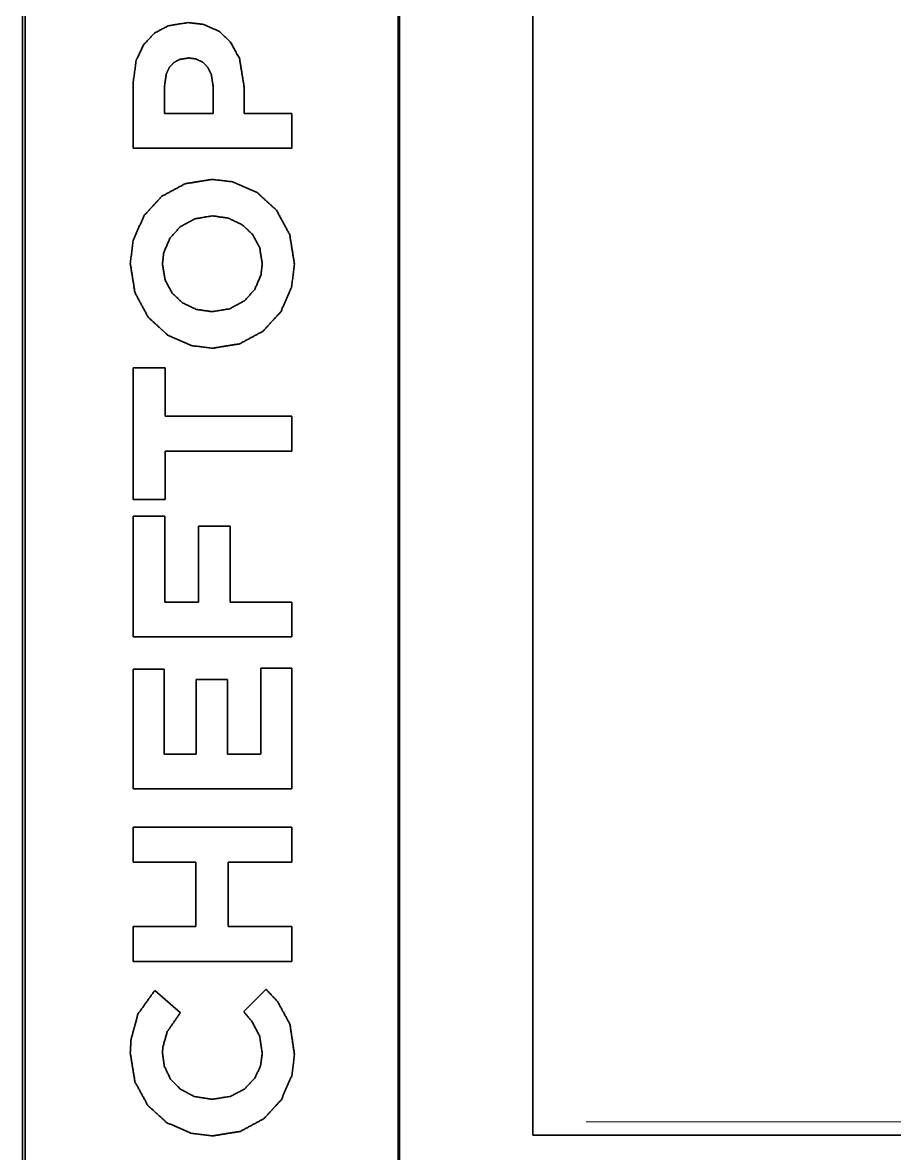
# Model space of a CAD drawing. Extents: x 5819 to 10669, y -850 to 3886.
# Drawn here: x 8373.1 to 8700.2, y 1504 to 1928.2 of the extents above; entities that cross this region are included whole.
import ezdxf

# ---------------------------------------------------------------- set-up
doc = ezdxf.new("R2010")
doc.units = 0
doc.header["$LTSCALE"] = 5
doc.layers.get('0').update_dxf_attribs({"linetype": 'CONTINUOUS', "lineweight": 0})
doc.layers.add('1', color=7, linetype='CONTINUOUS', true_color=0xffffff)

msp = doc.modelspace()

# ---------------------------------------------------------------- linework, layer by layer
at = {"color": 2, "linetype": 'Continuous'}
msp.add_line((8584.57, 1515.83), (9022.57, 1515.83), dxfattribs=at)
at = {"layer": '1', "color": 7, "linetype": 'Continuous', "lineweight": 35}
for p, q in [((8373.07, 1373.93), (8373.07, 2405.33)), ((8374.07, 1400.58), (8374.07, 2405.08)), ((8514.07, 1400.58), (8514.07, 2405.08)), ((8514.57, 2404.83), (8514.57, 1400.83)), ((8564.57, 1510.83), (8564.57, 2294.83)), ((8435.35, 1914.92), (8435.52, 1914.92)), ((8414.5, 1905.38), (8414.5, 1881.04)), ((8426.33, 1894.15), (8426.33, 1904.28)), ((8444.54, 1904.53), (8444.54, 1894.15)), ((8456.2, 1894.15), (8456.2, 1904.11)), ((8444.54, 1894.15), (8426.33, 1894.15)), ((8474.07, 1894.15), (8456.2, 1894.15)), ((8474.07, 1881.04), (8474.07, 1894.15)), ((8414.5, 1881.04), (8474.07, 1881.04)), ((8444.29, 1869.38), (8444.12, 1869.38)), ((8444.29, 1855.68), (8444.46, 1855.68)), ((8444.29, 1819.77), (8444.12, 1819.77)), ((8444.29, 1806.07), (8444.46, 1806.07)), ((8426.58, 1798.66), (8414.5, 1798.66)), ((8414.5, 1798.66), (8414.5, 1749.3)), ((8426.58, 1780.53), (8426.58, 1798.66)), ((8474.07, 1780.53), (8426.58, 1780.53)), ((8474.07, 1767.43), (8474.07, 1780.53)), ((8426.58, 1749.3), (8426.58, 1767.43)), ((8426.58, 1767.43), (8474.07, 1767.43)), ((8414.5, 1749.3), (8426.58, 1749.3)), ((8426.41, 1743.09), (8414.5, 1743.09)), ((8414.5, 1743.09), (8414.5, 1697.73)), ((8426.41, 1710.83), (8426.41, 1743.09)), ((8439.09, 1739.26), (8439.09, 1710.83)), ((8451.01, 1739.26), (8439.09, 1739.26)), ((8451.01, 1710.83), (8451.01, 1739.26)), ((8439.09, 1710.83), (8426.41, 1710.83)), ((8474.07, 1710.83), (8451.01, 1710.83)), ((8474.07, 1697.73), (8474.07, 1710.83)), ((8414.5, 1697.73), (8474.07, 1697.73)), ((8426.16, 1685.64), (8414.5, 1685.64)), ((8414.5, 1685.64), (8414.5, 1640.7)), ((8426.16, 1653.73), (8426.16, 1685.64)), ((8462.41, 1686.07), (8462.41, 1653.73)), ((8474.07, 1686.07), (8462.41, 1686.07)), ((8474.07, 1640.7), (8474.07, 1686.07)), ((8449.9, 1681.81), (8438.24, 1681.81)), ((8438.24, 1681.81), (8438.24, 1653.73)), ((8449.9, 1653.73), (8449.9, 1681.81)), ((8438.24, 1653.73), (8426.16, 1653.73)), ((8462.41, 1653.73), (8449.9, 1653.73)), ((8414.5, 1640.7), (8474.07, 1640.7)), ((8474.07, 1626.41), (8414.5, 1626.41)), ((8414.5, 1626.41), (8414.5, 1613.3)), ((8474.07, 1613.3), (8474.07, 1626.41)), ((8414.5, 1613.3), (8438.07, 1613.3)), ((8438.07, 1613.3), (8438.07, 1589.13)), ((8450.16, 1589.13), (8450.16, 1613.3)), ((8450.16, 1613.3), (8474.07, 1613.3)), ((8414.5, 1589.13), (8414.5, 1576.02)), ((8438.07, 1589.13), (8414.5, 1589.13)), ((8474.07, 1589.13), (8450.16, 1589.13)), ((8474.07, 1576.02), (8474.07, 1589.13)), ((8414.5, 1576.02), (8474.07, 1576.02)), ((8464.46, 1565.55), (8456.03, 1557.21)), ((8432.29, 1556.79), (8422.67, 1565.13)), ((8444.29, 1524.28), (8444.12, 1524.28)), ((8444.29, 1510.58), (8444.46, 1510.58)), ((9041.57, 1510.83), (8564.57, 1510.83))]:
    msp.add_line(p, q, dxfattribs=at)
msp.add_ellipse((8372.41, 1888.14), major_axis=(0.67, 38.2), ratio=0.000913, start_param=6.230864, end_param=6.248307, dxfattribs=at)
for points, knots in [([(8435.09, 1928.19), (8427.75, 1927.01), (8422.6, 1924.27), (8418.5, 1919.94), (8415.71, 1914.03), (8414.5, 1905.38)], [0, 0, 0.215727, 0.384749, 0.557582, 0.746856, 1, 1]), ([(8456.2, 1904.11), (8454.48, 1914.67), (8451.02, 1921.01), (8446.77, 1924.95), (8440.95, 1927.51), (8435.26, 1928.19)], [0, 0, 0.29881, 0.500518, 0.662364, 0.839987, 1, 1]), ([(8426.33, 1904.28), (8426.97, 1908.9), (8428.14, 1911.38), (8429.82, 1913.2), (8431.93, 1914.36), (8435.35, 1914.92)], [0, 0, 0.2962, 0.469868, 0.627218, 0.780016, 1, 1]), ([(8435.52, 1914.92), (8438.09, 1914.57), (8440.55, 1913.41), (8442.51, 1911.49), (8443.89, 1908.79), (8444.54, 1904.53)], [0, 0, 0.168208, 0.345005, 0.523111, 0.720374, 1, 1]), ([(8444.12, 1869.38), (8434.04, 1867.74), (8425.31, 1863.04), (8418.68, 1855.84), (8414.55, 1846.47), (8413.48, 1837.81)], [0, 0, 0.20887, 0.411678, 0.61188, 0.821497, 1, 1]), ([(8475.09, 1837.64), (8473.31, 1848.63), (8468.35, 1857.79), (8461.07, 1864.45), (8451.88, 1868.46), (8444.29, 1869.38)], [0, 0, 0.226786, 0.438857, 0.639934, 0.844142, 1, 1]), ([(8425.56, 1837.64), (8426.03, 1841.84), (8428.34, 1847.32), (8432.23, 1851.6), (8437.79, 1854.62), (8444.29, 1855.68)], [0, 0, 0.146271, 0.352276, 0.55288, 0.772063, 1, 1]), ([(8444.46, 1855.68), (8450.25, 1854.85), (8455.52, 1852.35), (8459.33, 1848.77), (8462.04, 1843.78), (8463.01, 1837.81)], [0, 0, 0.204513, 0.407945, 0.590553, 0.788674, 1, 1]), ([(8413.48, 1837.81), (8415.26, 1826.82), (8420.22, 1817.66), (8427.5, 1811), (8436.69, 1806.99), (8444.29, 1806.07)], [0, 0, 0.226786, 0.438858, 0.639934, 0.844142, 1, 1]), ([(8444.12, 1819.77), (8438.32, 1820.6), (8433.05, 1823.1), (8429.24, 1826.68), (8426.53, 1831.67), (8425.56, 1837.64)], [0, 0, 0.204514, 0.407945, 0.590554, 0.788674, 1, 1]), ([(8463.01, 1837.81), (8462.54, 1833.61), (8460.23, 1828.13), (8456.34, 1823.85), (8450.78, 1820.83), (8444.29, 1819.77)], [0, 0, 0.146271, 0.352275, 0.552878, 0.772061, 1, 1]), ([(8444.46, 1806.07), (8454.53, 1807.71), (8463.26, 1812.41), (8469.89, 1819.61), (8474.02, 1828.98), (8475.09, 1837.64)], [0, 0, 0.20887, 0.411678, 0.61188, 0.821497, 1, 1]), ([(8475.09, 1541.13), (8473.4, 1552.47), (8468.75, 1560.94), (8464.46, 1565.55)], [0, 0, 0.417892, 0.770189, 1, 1]), ([(8422.67, 1565.13), (8416.36, 1556.26), (8413.76, 1546.7), (8413.48, 1541.64)], [0, 0, 0.421002, 0.804204, 1, 1]), ([(8425.56, 1541.55), (8425.7, 1543.91), (8427.36, 1549.68), (8432.29, 1556.79)], [0, 0, 0.138634, 0.491743, 1, 1]), ([(8456.03, 1557.21), (8459.13, 1553.46), (8461.98, 1548.11), (8463.01, 1541.55)], [0, 0, 0.277189, 0.621922, 1, 1]), ([(8413.48, 1541.64), (8415.22, 1530.88), (8420.07, 1521.98), (8427.21, 1515.51), (8436.26, 1511.57), (8444.29, 1510.58)], [0, 0, 0.224252, 0.432523, 0.630785, 0.833648, 1, 1]), ([(8444.12, 1524.28), (8437.5, 1525.36), (8432.36, 1528.03), (8428.51, 1532), (8426.22, 1536.82), (8425.56, 1541.55)], [0, 0, 0.238328, 0.444023, 0.640495, 0.829999, 1, 1]), ([(8463.01, 1541.55), (8462.35, 1536.78), (8460.2, 1532.19), (8456.3, 1528.12), (8451.1, 1525.39), (8444.29, 1524.28)], [0, 0, 0.170344, 0.349511, 0.548441, 0.755989, 1, 1]), ([(8444.46, 1510.58), (8454.8, 1512.26), (8463.65, 1517.04), (8470.17, 1524.14), (8474.14, 1533.28), (8475.09, 1541.13)], [0, 0, 0.218095, 0.427436, 0.628005, 0.835502, 1, 1])]:
    msp.add_open_spline(points, degree=1, knots=knots, dxfattribs=at)

doc.saveas('drawing.dxf')
